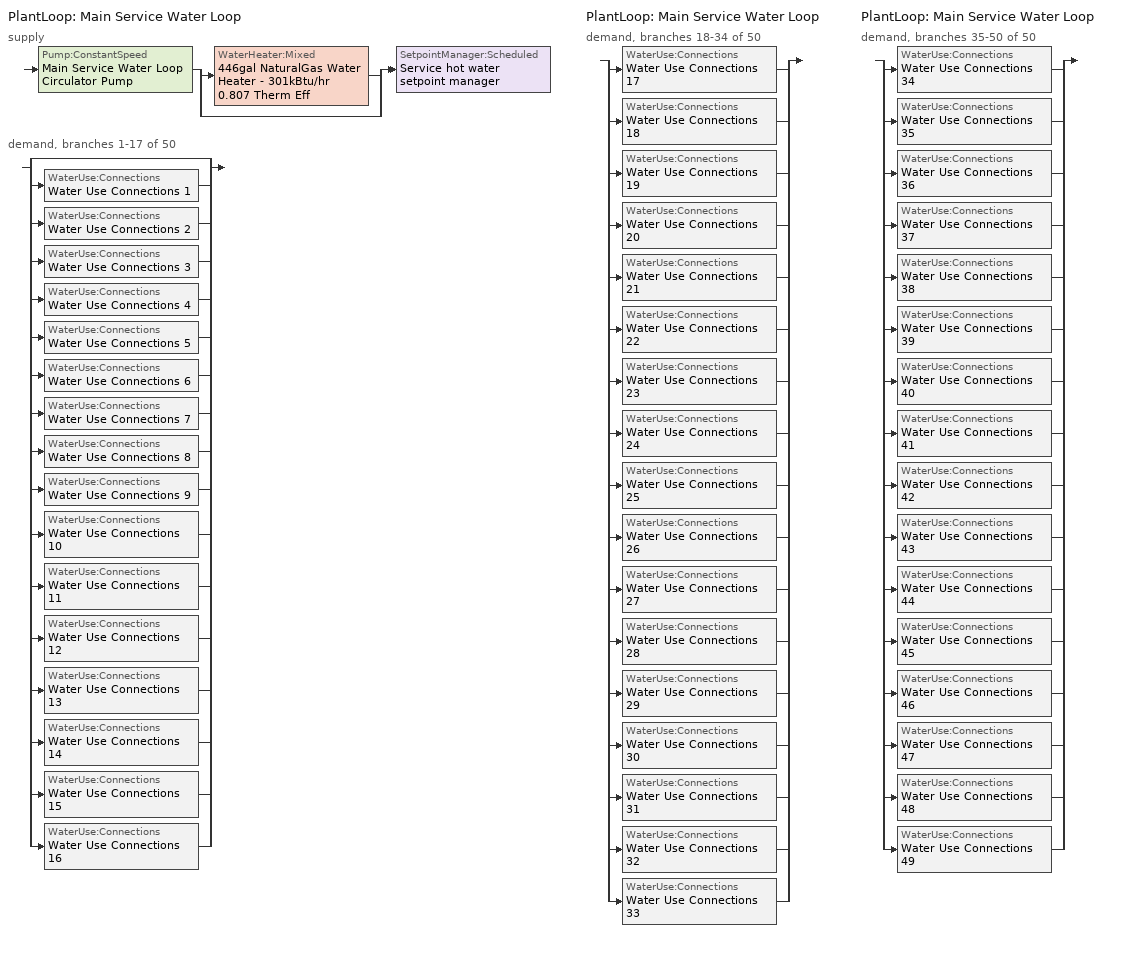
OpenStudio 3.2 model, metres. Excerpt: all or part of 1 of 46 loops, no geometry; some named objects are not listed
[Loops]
PlantLoop 'Main Service Water Loop'
 supply: Pump:ConstantSpeed 'Main Service Water Loop Circulator Pump' > split
  | WaterHeater:Mixed '446gal NaturalGas Water Heater - 301kBtu/hr 0.807 Therm Eff'
  | bypass
  join > SetpointManager:Scheduled 'Service hot water setpoint manager'
 demand, branches 1-17 of 50: split
  | bypass
  | WaterUse:Connections 'Water Use Connections 1'
  | WaterUse:Connections 'Water Use Connections 2'
  | WaterUse:Connections 'Water Use Connections 3'
  | WaterUse:Connections 'Water Use Connections 4'
  | WaterUse:Connections 'Water Use Connections 5'
  | WaterUse:Connections 'Water Use Connections 6'
  | WaterUse:Connections 'Water Use Connections 7'
  | WaterUse:Connections 'Water Use Connections 8'
  | WaterUse:Connections 'Water Use Connections 9'
  | WaterUse:Connections 'Water Use Connections 10'
  | WaterUse:Connections 'Water Use Connections 11'
  | WaterUse:Connections 'Water Use Connections 12'
  | WaterUse:Connections 'Water Use Connections 13'
  | WaterUse:Connections 'Water Use Connections 14'
  | WaterUse:Connections 'Water Use Connections 15'
  | WaterUse:Connections 'Water Use Connections 16'
PlantLoop 'Main Service Water Loop'
 demand, branches 18-34 of 50: split
  | WaterUse:Connections 'Water Use Connections 17'
  | WaterUse:Connections 'Water Use Connections 18'
  | WaterUse:Connections 'Water Use Connections 19'
  | WaterUse:Connections 'Water Use Connections 20'
  | WaterUse:Connections 'Water Use Connections 21'
  | WaterUse:Connections 'Water Use Connections 22'
  | WaterUse:Connections 'Water Use Connections 23'
  | WaterUse:Connections 'Water Use Connections 24'
  | WaterUse:Connections 'Water Use Connections 25'
  | WaterUse:Connections 'Water Use Connections 26'
  | WaterUse:Connections 'Water Use Connections 27'
  | WaterUse:Connections 'Water Use Connections 28'
  | WaterUse:Connections 'Water Use Connections 29'
  | WaterUse:Connections 'Water Use Connections 30'
  | WaterUse:Connections 'Water Use Connections 31'
  | WaterUse:Connections 'Water Use Connections 32'
  | WaterUse:Connections 'Water Use Connections 33'
PlantLoop 'Main Service Water Loop'
 demand, branches 35-50 of 50: split
  | WaterUse:Connections 'Water Use Connections 34'
  | WaterUse:Connections 'Water Use Connections 35'
  | WaterUse:Connections 'Water Use Connections 36'
  | WaterUse:Connections 'Water Use Connections 37'
  | WaterUse:Connections 'Water Use Connections 38'
  | WaterUse:Connections 'Water Use Connections 39'
  | WaterUse:Connections 'Water Use Connections 40'
  | WaterUse:Connections 'Water Use Connections 41'
  | WaterUse:Connections 'Water Use Connections 42'
  | WaterUse:Connections 'Water Use Connections 43'
  | WaterUse:Connections 'Water Use Connections 44'
  | WaterUse:Connections 'Water Use Connections 45'
  | WaterUse:Connections 'Water Use Connections 46'
  | WaterUse:Connections 'Water Use Connections 47'
  | WaterUse:Connections 'Water Use Connections 48'
  | WaterUse:Connections 'Water Use Connections 49'
[PlantLoop]
Main Service Water Loop: Glycol Concentration=0; Maximum Loop Temperature {C}=60; Minimum Loop Temperature {C}=10; Plant Loop Volume {m3}=Autocalculate; Load Distribution Scheme=Optimal
[Sizing:Plant]
Main Service Water Loop: Loop Type=Heating; Design Loop Exit Temperature {C}=60; Loop Design Temperature Difference {deltaC}=5; Sizing Option=NonCoincident; Zone Timesteps in Averaging Window=1; Coincident Sizing Factor Mode=None
[SetpointManager:Scheduled]
Service hot water setpoint manager: Control Variable=Temperature; Schedule=Service Water Loop Temp - 140F
[Pump:ConstantSpeed]
Main Service Water Loop Circulator Pump: Rated Flow Rate {m3/s}=autosize; Rated Pump Head {Pa}=239928; Rated Power Consumption {W}=autosize; Motor Efficiency=0.855; Fraction of Motor Inefficiencies to Fluid Stream=0; Pump Control Type=Intermittent; Design Power Sizing Method=PowerPerFlowPerPressure; Design Electric Power per Unit Flow Rate {W/(m3/s)}=348701.1; Design Shaft Power per Unit Flow Rate per Unit Head {W-s/m3-Pa}=1.28205
[WaterHeater:Mixed]
446gal NaturalGas Water Heater - 301kBtu/hr 0.807 Therm Eff: Tank Volume {m3}=1.68934; Setpoint Temperature Schedule=Service Water Loop Temp - 140F; Deadband Temperature Difference {deltaC}=2; Maximum Temperature Limit {C}=60; Heater Control Type=Cycle; Heater Maximum Capacity {W}=88267.9; Heater Fuel Type=NaturalGas; Heater Thermal Efficiency=0.807172; Part Load Factor Curve=SWH-EFFFPLR-NECB2011; Off Cycle Parasitic Fuel Consumption Rate {W}=137.414; Off Cycle Parasitic Fuel Type=NaturalGas; Off Cycle Parasitic Heat Fraction to Tank=0.8; On Cycle Parasitic Fuel Consumption Rate {W}=137.414; On Cycle Parasitic Fuel Type=NaturalGas; On Cycle Parasitic Heat Fraction to Tank=0; Ambient Temperature Indicator=Schedule; Ambient Temperature Schedule=Water Heater Ambient Temp Schedule - 70.0f; Off Cycle Loss Coefficient to Ambient Temperature {W/K}=16.2795; On Cycle Loss Coefficient to Ambient Temperature {W/K}=16.2795; Use Side Effectiveness=1; Source Side Effectiveness=1; Use Side Design Flow Rate {m3/s}=autosize; Source Side Design Flow Rate {m3/s}=autosize; Indirect Water Heating Recovery Time {hr}=1.5; Source Side Flow Control Mode=IndirectHeatPrimarySetpoint
[WaterHeater:Sizing]
446gal NaturalGas Water Heater - 301kBtu/hr 0.807 Therm Eff: Design Mode=PeakDraw; Time Storage Can Meet Peak Draw {hr}=0.538503; Time for Tank Recovery {hr}=0; Nominal Tank Volume for Autosizing Plant Connections {m3}=1
[WaterUse:Connections] Drain Water Heat Exchanger Type=None; Drain Water Heat Exchanger Destination=Plant
Name | Water Use Equipment Name 1
Water Use Connections 1 | Employeeloungeflr1 Service Water Use 0.02gal/min
Water Use Connections 2 | Exercisecenterflr1 Service Water Use 0.05gal/min
Water Use Connections 3 | Frontloungeflr1 Service Water Use 0.04gal/min
Water Use Connections 4 | Frontofficeflr1 Service Water Use 0.05gal/min
Water Use Connections 5 | Frontstorageflr1 Service Water Use 0.0gal/min
Water Use Connections 6 | Frontstorageflr2 Service Water Use 0.0gal/min
Water Use Connections 7 | Frontstorageflr3 Service Water Use 0.0gal/min
Water Use Connections 8 | Frontstorageflr4 Service Water Use 0.0gal/min
Water Use Connections 9 | Guestroom101 Service Water Use 0.07gal/min
Water Use Connections 10 | Guestroom102 Service Water Use 0.07gal/min
Water Use Connections 11 | Guestroom103 Service Water Use 0.07gal/min
Water Use Connections 12 | Guestroom104 Service Water Use 0.07gal/min
Water Use Connections 13 | Guestroom105 Service Water Use 0.07gal/min
Water Use Connections 14 | Guestroom201 Service Water Use 0.07gal/min
Water Use Connections 15 | Guestroom202_205 Service Water Use 0.27gal/min
Water Use Connections 16 | Guestroom206_208 Service Water Use 0.22gal/min
Water Use Connections 17 | Guestroom209_212 Service Water Use 0.27gal/min
Water Use Connections 18 | Guestroom213 Service Water Use 0.07gal/min
Water Use Connections 19 | Guestroom214 Service Water Use 0.07gal/min
Water Use Connections 20 | Guestroom215_218 Service Water Use 0.27gal/min
Water Use Connections 21 | Guestroom219 Service Water Use 0.07gal/min
Water Use Connections 22 | Guestroom220_223 Service Water Use 0.27gal/min
Water Use Connections 23 | Guestroom224 Service Water Use 0.07gal/min
Water Use Connections 24 | Guestroom301 Service Water Use 0.07gal/min
Water Use Connections 25 | Guestroom302_305 Service Water Use 0.27gal/min
Water Use Connections 26 | Guestroom306_308 Service Water Use 0.22gal/min
Water Use Connections 27 | Guestroom309_312 Service Water Use 0.27gal/min
Water Use Connections 28 | Guestroom313 Service Water Use 0.07gal/min
Water Use Connections 29 | Guestroom314 Service Water Use 0.07gal/min
Water Use Connections 30 | Guestroom315_318 Service Water Use 0.27gal/min
Water Use Connections 31 | Guestroom319 Service Water Use 0.07gal/min
Water Use Connections 32 | Guestroom320_323 Service Water Use 0.27gal/min
Water Use Connections 33 | Guestroom324 Service Water Use 0.07gal/min
Water Use Connections 34 | Guestroom401 Service Water Use 0.07gal/min
Water Use Connections 35 | Guestroom402_405 Service Water Use 0.27gal/min
Water Use Connections 36 | Guestroom406_408 Service Water Use 0.22gal/min
Water Use Connections 37 | Guestroom409_412 Service Water Use 0.27gal/min
Water Use Connections 38 | Guestroom413 Service Water Use 0.07gal/min
Water Use Connections 39 | Guestroom414 Service Water Use 0.07gal/min
Water Use Connections 40 | Guestroom415_418 Service Water Use 0.27gal/min
Water Use Connections 41 | Guestroom419 Service Water Use 0.07gal/min
Water Use Connections 42 | Guestroom420_423 Service Water Use 0.27gal/min
Water Use Connections 43 | Guestroom424 Service Water Use 0.07gal/min
Water Use Connections 44 | Laundryroomflr1 Service Water Use 0.03gal/min
Water Use Connections 45 | Meetingroomflr1 Service Water Use 0.06gal/min
Water Use Connections 46 | Rearstorageflr1 Service Water Use 0.01gal/min
Water Use Connections 47 | Rearstorageflr2 Service Water Use 0.01gal/min
Water Use Connections 48 | Rearstorageflr3 Service Water Use 0.01gal/min
Water Use Connections 49 | Rearstorageflr4 Service Water Use 0.01gal/min
[WaterUse:Equipment:Definition]
Name | Peak Flow Rate {m3/s} | Target Temperature Schedule | Sensible Fraction Schedule | Latent Fraction Schedule
Employeeloungeflr1 Service Water Use Def 0.02gal/min | 1.05306e-06 | Schedule Ruleset 5 | Schedule Ruleset 3 | Schedule Ruleset 4
Exercisecenterflr1 Service Water Use Def 0.05gal/min | 3.15404e-06 | Schedule Ruleset 8 | Schedule Ruleset 6 | Schedule Ruleset 7
Frontloungeflr1 Service Water Use Def 0.04gal/min | 2.61999e-06 | Schedule Ruleset 11 | Schedule Ruleset 9 | Schedule Ruleset 10
Frontofficeflr1 Service Water Use Def 0.05gal/min | 3.15743e-06 | Schedule Ruleset 14 | Schedule Ruleset 12 | Schedule Ruleset 13
Frontstorageflr1 Service Water Use Def 0.0gal/min | 2.02531e-07 | Schedule Ruleset 17 | Schedule Ruleset 15 | Schedule Ruleset 16
Frontstorageflr2 Service Water Use Def 0.0gal/min | 2.02531e-07 | Schedule Ruleset 20 | Schedule Ruleset 18 | Schedule Ruleset 19
Frontstorageflr3 Service Water Use Def 0.0gal/min | 2.02531e-07 | Schedule Ruleset 23 | Schedule Ruleset 21 | Schedule Ruleset 22
Frontstorageflr4 Service Water Use Def 0.0gal/min | 2.02531e-07 | Schedule Ruleset 26 | Schedule Ruleset 24 | Schedule Ruleset 25
Guestroom101 Service Water Use Def 0.07gal/min | 4.2109e-06 | Schedule Ruleset 29 | Schedule Ruleset 27 | Schedule Ruleset 28
Guestroom102 Service Water Use Def 0.07gal/min | 4.2109e-06 | Schedule Ruleset 32 | Schedule Ruleset 30 | Schedule Ruleset 31
Guestroom103 Service Water Use Def 0.07gal/min | 4.2109e-06 | Schedule Ruleset 35 | Schedule Ruleset 33 | Schedule Ruleset 34
Guestroom104 Service Water Use Def 0.07gal/min | 4.2106e-06 | Schedule Ruleset 38 | Schedule Ruleset 36 | Schedule Ruleset 37
Guestroom105 Service Water Use Def 0.07gal/min | 4.2106e-06 | Schedule Ruleset 41 | Schedule Ruleset 39 | Schedule Ruleset 40
Guestroom201 Service Water Use Def 0.07gal/min | 4.2109e-06 | Schedule Ruleset 44 | Schedule Ruleset 42 | Schedule Ruleset 43
Guestroom202_205 Service Water Use Def 0.27gal/min | 1.68436e-05 | Schedule Ruleset 47 | Schedule Ruleset 45 | Schedule Ruleset 46
Guestroom206_208 Service Water Use Def 0.22gal/min | 1.36044e-05 | Schedule Ruleset 50 | Schedule Ruleset 48 | Schedule Ruleset 49
Guestroom209_212 Service Water Use Def 0.27gal/min | 1.68436e-05 | Schedule Ruleset 53 | Schedule Ruleset 51 | Schedule Ruleset 52
Guestroom213 Service Water Use Def 0.07gal/min | 4.2109e-06 | Schedule Ruleset 56 | Schedule Ruleset 54 | Schedule Ruleset 55
Guestroom214 Service Water Use Def 0.07gal/min | 4.2106e-06 | Schedule Ruleset 59 | Schedule Ruleset 57 | Schedule Ruleset 58
Guestroom215_218 Service Water Use Def 0.27gal/min | 1.68424e-05 | Schedule Ruleset 62 | Schedule Ruleset 60 | Schedule Ruleset 61
Guestroom219 Service Water Use Def 0.07gal/min | 4.2106e-06 | Schedule Ruleset 65 | Schedule Ruleset 63 | Schedule Ruleset 64
Guestroom220_223 Service Water Use Def 0.27gal/min | 1.68424e-05 | Schedule Ruleset 68 | Schedule Ruleset 66 | Schedule Ruleset 67
Guestroom224 Service Water Use Def 0.07gal/min | 4.2106e-06 | Schedule Ruleset 71 | Schedule Ruleset 69 | Schedule Ruleset 70
Guestroom301 Service Water Use Def 0.07gal/min | 4.2109e-06 | Schedule Ruleset 74 | Schedule Ruleset 72 | Schedule Ruleset 73
Guestroom302_305 Service Water Use Def 0.27gal/min | 1.68436e-05 | Schedule Ruleset 77 | Schedule Ruleset 75 | Schedule Ruleset 76
Guestroom306_308 Service Water Use Def 0.22gal/min | 1.36044e-05 | Schedule Ruleset 80 | Schedule Ruleset 78 | Schedule Ruleset 79
Guestroom309_312 Service Water Use Def 0.27gal/min | 1.68436e-05 | Schedule Ruleset 83 | Schedule Ruleset 81 | Schedule Ruleset 82
Guestroom313 Service Water Use Def 0.07gal/min | 4.2109e-06 | Schedule Ruleset 86 | Schedule Ruleset 84 | Schedule Ruleset 85
Guestroom314 Service Water Use Def 0.07gal/min | 4.2106e-06 | Schedule Ruleset 89 | Schedule Ruleset 87 | Schedule Ruleset 88
Guestroom315_318 Service Water Use Def 0.27gal/min | 1.68424e-05 | Schedule Ruleset 92 | Schedule Ruleset 90 | Schedule Ruleset 91
Guestroom319 Service Water Use Def 0.07gal/min | 4.2106e-06 | Schedule Ruleset 95 | Schedule Ruleset 93 | Schedule Ruleset 94
Guestroom320_323 Service Water Use Def 0.27gal/min | 1.68424e-05 | Schedule Ruleset 98 | Schedule Ruleset 96 | Schedule Ruleset 97
Guestroom324 Service Water Use Def 0.07gal/min | 4.2106e-06 | Schedule Ruleset 101 | Schedule Ruleset 99 | Schedule Ruleset 100
Guestroom401 Service Water Use Def 0.07gal/min | 4.2109e-06 | Schedule Ruleset 104 | Schedule Ruleset 102 | Schedule Ruleset 103
Guestroom402_405 Service Water Use Def 0.27gal/min | 1.68436e-05 | Schedule Ruleset 107 | Schedule Ruleset 105 | Schedule Ruleset 106
Guestroom406_408 Service Water Use Def 0.22gal/min | 1.36044e-05 | Schedule Ruleset 110 | Schedule Ruleset 108 | Schedule Ruleset 109
Guestroom409_412 Service Water Use Def 0.27gal/min | 1.68436e-05 | Schedule Ruleset 113 | Schedule Ruleset 111 | Schedule Ruleset 112
Guestroom413 Service Water Use Def 0.07gal/min | 4.2109e-06 | Schedule Ruleset 116 | Schedule Ruleset 114 | Schedule Ruleset 115
Guestroom414 Service Water Use Def 0.07gal/min | 4.2106e-06 | Schedule Ruleset 119 | Schedule Ruleset 117 | Schedule Ruleset 118
Guestroom415_418 Service Water Use Def 0.27gal/min | 1.68424e-05 | Schedule Ruleset 122 | Schedule Ruleset 120 | Schedule Ruleset 121
Guestroom419 Service Water Use Def 0.07gal/min | 4.2106e-06 | Schedule Ruleset 125 | Schedule Ruleset 123 | Schedule Ruleset 124
Guestroom420_423 Service Water Use Def 0.27gal/min | 1.68424e-05 | Schedule Ruleset 128 | Schedule Ruleset 126 | Schedule Ruleset 127
Guestroom424 Service Water Use Def 0.07gal/min | 4.2106e-06 | Schedule Ruleset 131 | Schedule Ruleset 129 | Schedule Ruleset 130
Laundryroomflr1 Service Water Use Def 0.03gal/min | 1.57974e-06 | Schedule Ruleset 134 | Schedule Ruleset 132 | Schedule Ruleset 133
Meetingroomflr1 Service Water Use Def 0.06gal/min | 3.89481e-06 | Schedule Ruleset 137 | Schedule Ruleset 135 | Schedule Ruleset 136
Rearstorageflr1 Service Water Use Def 0.01gal/min | 3.24151e-07 | Schedule Ruleset 140 | Schedule Ruleset 138 | Schedule Ruleset 139
Rearstorageflr2 Service Water Use Def 0.01gal/min | 3.24151e-07 | Schedule Ruleset 143 | Schedule Ruleset 141 | Schedule Ruleset 142
Rearstorageflr3 Service Water Use Def 0.01gal/min | 3.24151e-07 | Schedule Ruleset 146 | Schedule Ruleset 144 | Schedule Ruleset 145
Rearstorageflr4 Service Water Use Def 0.01gal/min | 3.24151e-07 | Schedule Ruleset 149 | Schedule Ruleset 147 | Schedule Ruleset 148
[WaterUse:Equipment]
Name | Water Use Equipment Definition | Space | Flow Rate Fraction Schedule
Employeeloungeflr1 Service Water Use 0.02gal/min | Employeeloungeflr1 Service Water Use Def 0.02gal/min | EmployeeLoungeFlr1 | NECB-B-Service Water Heating
Exercisecenterflr1 Service Water Use 0.05gal/min | Exercisecenterflr1 Service Water Use Def 0.05gal/min | ExerciseCenterFlr1 | NECB-B-Service Water Heating
Frontloungeflr1 Service Water Use 0.04gal/min | Frontloungeflr1 Service Water Use Def 0.04gal/min | FrontLoungeFlr1 | NECB-H-Service Water Heating
Frontofficeflr1 Service Water Use 0.05gal/min | Frontofficeflr1 Service Water Use Def 0.05gal/min | FrontOfficeFlr1 | NECB-A-Service Water Heating
Frontstorageflr1 Service Water Use 0.0gal/min | Frontstorageflr1 Service Water Use Def 0.0gal/min | FrontStorageFlr1 | NECB-E-Service Water Heating
Frontstorageflr2 Service Water Use 0.0gal/min | Frontstorageflr2 Service Water Use Def 0.0gal/min | FrontStorageFlr2 | NECB-E-Service Water Heating
Frontstorageflr3 Service Water Use 0.0gal/min | Frontstorageflr3 Service Water Use Def 0.0gal/min | FrontStorageFlr3 | NECB-E-Service Water Heating
Frontstorageflr4 Service Water Use 0.0gal/min | Frontstorageflr4 Service Water Use Def 0.0gal/min | FrontStorageFlr4 | NECB-E-Service Water Heating
Guestroom101 Service Water Use 0.07gal/min | Guestroom101 Service Water Use Def 0.07gal/min | GuestRoom101 | NECB-F-Service Water Heating
Guestroom102 Service Water Use 0.07gal/min | Guestroom102 Service Water Use Def 0.07gal/min | GuestRoom102 | NECB-F-Service Water Heating
Guestroom103 Service Water Use 0.07gal/min | Guestroom103 Service Water Use Def 0.07gal/min | GuestRoom103 | NECB-F-Service Water Heating
Guestroom104 Service Water Use 0.07gal/min | Guestroom104 Service Water Use Def 0.07gal/min | GuestRoom104 | NECB-F-Service Water Heating
Guestroom105 Service Water Use 0.07gal/min | Guestroom105 Service Water Use Def 0.07gal/min | GuestRoom105 | NECB-F-Service Water Heating
Guestroom201 Service Water Use 0.07gal/min | Guestroom201 Service Water Use Def 0.07gal/min | GuestRoom201 | NECB-F-Service Water Heating
Guestroom202_205 Service Water Use 0.27gal/min | Guestroom202_205 Service Water Use Def 0.27gal/min | GuestRoom202_205 | NECB-F-Service Water Heating
Guestroom206_208 Service Water Use 0.22gal/min | Guestroom206_208 Service Water Use Def 0.22gal/min | GuestRoom206_208 | NECB-F-Service Water Heating
Guestroom209_212 Service Water Use 0.27gal/min | Guestroom209_212 Service Water Use Def 0.27gal/min | GuestRoom209_212 | NECB-F-Service Water Heating
Guestroom213 Service Water Use 0.07gal/min | Guestroom213 Service Water Use Def 0.07gal/min | GuestRoom213 | NECB-F-Service Water Heating
Guestroom214 Service Water Use 0.07gal/min | Guestroom214 Service Water Use Def 0.07gal/min | GuestRoom214 | NECB-F-Service Water Heating
Guestroom215_218 Service Water Use 0.27gal/min | Guestroom215_218 Service Water Use Def 0.27gal/min | GuestRoom215_218 | NECB-F-Service Water Heating
Guestroom219 Service Water Use 0.07gal/min | Guestroom219 Service Water Use Def 0.07gal/min | GuestRoom219 | NECB-F-Service Water Heating
Guestroom220_223 Service Water Use 0.27gal/min | Guestroom220_223 Service Water Use Def 0.27gal/min | GuestRoom220_223 | NECB-F-Service Water Heating
Guestroom224 Service Water Use 0.07gal/min | Guestroom224 Service Water Use Def 0.07gal/min | GuestRoom224 | NECB-F-Service Water Heating
Guestroom301 Service Water Use 0.07gal/min | Guestroom301 Service Water Use Def 0.07gal/min | GuestRoom301 | NECB-F-Service Water Heating
Guestroom302_305 Service Water Use 0.27gal/min | Guestroom302_305 Service Water Use Def 0.27gal/min | GuestRoom302_305 | NECB-F-Service Water Heating
Guestroom306_308 Service Water Use 0.22gal/min | Guestroom306_308 Service Water Use Def 0.22gal/min | GuestRoom306_308 | NECB-F-Service Water Heating
Guestroom309_312 Service Water Use 0.27gal/min | Guestroom309_312 Service Water Use Def 0.27gal/min | GuestRoom309_312 | NECB-F-Service Water Heating
Guestroom313 Service Water Use 0.07gal/min | Guestroom313 Service Water Use Def 0.07gal/min | GuestRoom313 | NECB-F-Service Water Heating
Guestroom314 Service Water Use 0.07gal/min | Guestroom314 Service Water Use Def 0.07gal/min | GuestRoom314 | NECB-F-Service Water Heating
Guestroom315_318 Service Water Use 0.27gal/min | Guestroom315_318 Service Water Use Def 0.27gal/min | GuestRoom315_318 | NECB-F-Service Water Heating
Guestroom319 Service Water Use 0.07gal/min | Guestroom319 Service Water Use Def 0.07gal/min | GuestRoom319 | NECB-F-Service Water Heating
Guestroom320_323 Service Water Use 0.27gal/min | Guestroom320_323 Service Water Use Def 0.27gal/min | GuestRoom320_323 | NECB-F-Service Water Heating
Guestroom324 Service Water Use 0.07gal/min | Guestroom324 Service Water Use Def 0.07gal/min | GuestRoom324 | NECB-F-Service Water Heating
Guestroom401 Service Water Use 0.07gal/min | Guestroom401 Service Water Use Def 0.07gal/min | GuestRoom401 | NECB-F-Service Water Heating
Guestroom402_405 Service Water Use 0.27gal/min | Guestroom402_405 Service Water Use Def 0.27gal/min | GuestRoom402_405 | NECB-F-Service Water Heating
Guestroom406_408 Service Water Use 0.22gal/min | Guestroom406_408 Service Water Use Def 0.22gal/min | GuestRoom406_408 | NECB-F-Service Water Heating
Guestroom409_412 Service Water Use 0.27gal/min | Guestroom409_412 Service Water Use Def 0.27gal/min | GuestRoom409_412 | NECB-F-Service Water Heating
Guestroom413 Service Water Use 0.07gal/min | Guestroom413 Service Water Use Def 0.07gal/min | GuestRoom413 | NECB-F-Service Water Heating
Guestroom414 Service Water Use 0.07gal/min | Guestroom414 Service Water Use Def 0.07gal/min | GuestRoom414 | NECB-F-Service Water Heating
Guestroom415_418 Service Water Use 0.27gal/min | Guestroom415_418 Service Water Use Def 0.27gal/min | GuestRoom415_418 | NECB-F-Service Water Heating
Guestroom419 Service Water Use 0.07gal/min | Guestroom419 Service Water Use Def 0.07gal/min | GuestRoom419 | NECB-F-Service Water Heating
Guestroom420_423 Service Water Use 0.27gal/min | Guestroom420_423 Service Water Use Def 0.27gal/min | GuestRoom420_423 | NECB-F-Service Water Heating
Guestroom424 Service Water Use 0.07gal/min | Guestroom424 Service Water Use Def 0.07gal/min | GuestRoom424 | NECB-F-Service Water Heating
Laundryroomflr1 Service Water Use 0.03gal/min | Laundryroomflr1 Service Water Use Def 0.03gal/min | LaundryRoomFlr1 | NECB-E-Service Water Heating
Meetingroomflr1 Service Water Use 0.06gal/min | Meetingroomflr1 Service Water Use Def 0.06gal/min | MeetingRoomFlr1 | NECB-C-Service Water Heating
Rearstorageflr1 Service Water Use 0.01gal/min | Rearstorageflr1 Service Water Use Def 0.01gal/min | RearStorageFlr1 | NECB-E-Service Water Heating
Rearstorageflr2 Service Water Use 0.01gal/min | Rearstorageflr2 Service Water Use Def 0.01gal/min | RearStorageFlr2 | NECB-E-Service Water Heating
Rearstorageflr3 Service Water Use 0.01gal/min | Rearstorageflr3 Service Water Use Def 0.01gal/min | RearStorageFlr3 | NECB-E-Service Water Heating
Rearstorageflr4 Service Water Use 0.01gal/min | Rearstorageflr4 Service Water Use Def 0.01gal/min | RearStorageFlr4 | NECB-E-Service Water Heating
[Schedule:Ruleset]
Name | Default Day Schedule
Service Water Loop Temp - 140F | Service Water Loop Temp - 140F Default
Water Heater Ambient Temp Schedule - 70.0f | Water Heater Ambient Temp Schedule - 70.0f Default
Schedule Ruleset 3 | Schedule Day 8
Schedule Ruleset 4 | Schedule Day 9
Schedule Ruleset 5 | Schedule Day 10
NECB-B-Service Water Heating | NECB-B-Service Water Heating Default
Schedule Ruleset 6 | Schedule Day 11
Schedule Ruleset 7 | Schedule Day 12
Schedule Ruleset 8 | Schedule Day 13
Schedule Ruleset 9 | Schedule Day 14
Schedule Ruleset 10 | Schedule Day 15
Schedule Ruleset 11 | Schedule Day 16
NECB-H-Service Water Heating | NECB-H-Service Water Heating Default
Schedule Ruleset 12 | Schedule Day 17
Schedule Ruleset 13 | Schedule Day 18
Schedule Ruleset 14 | Schedule Day 19
NECB-A-Service Water Heating | NECB-A-Service Water Heating Default
Schedule Ruleset 15 | Schedule Day 20
Schedule Ruleset 16 | Schedule Day 21
Schedule Ruleset 17 | Schedule Day 22
NECB-E-Service Water Heating | NECB-E-Service Water Heating Default
Schedule Ruleset 18 | Schedule Day 23
Schedule Ruleset 19 | Schedule Day 24
Schedule Ruleset 20 | Schedule Day 25
Schedule Ruleset 21 | Schedule Day 26
Schedule Ruleset 22 | Schedule Day 27
Schedule Ruleset 23 | Schedule Day 28
Schedule Ruleset 24 | Schedule Day 29
Schedule Ruleset 25 | Schedule Day 30
Schedule Ruleset 26 | Schedule Day 31
Schedule Ruleset 27 | Schedule Day 32
Schedule Ruleset 28 | Schedule Day 33
Schedule Ruleset 29 | Schedule Day 34
NECB-F-Service Water Heating | NECB-F-Service Water Heating Default
Schedule Ruleset 30 | Schedule Day 35
Schedule Ruleset 31 | Schedule Day 36
Schedule Ruleset 32 | Schedule Day 37
Schedule Ruleset 33 | Schedule Day 38
Schedule Ruleset 34 | Schedule Day 39
Schedule Ruleset 35 | Schedule Day 40
Schedule Ruleset 36 | Schedule Day 41
Schedule Ruleset 37 | Schedule Day 42
Schedule Ruleset 38 | Schedule Day 43
Schedule Ruleset 39 | Schedule Day 44
Schedule Ruleset 40 | Schedule Day 45
Schedule Ruleset 41 | Schedule Day 46
Schedule Ruleset 42 | Schedule Day 47
Schedule Ruleset 43 | Schedule Day 48
Schedule Ruleset 44 | Schedule Day 49
Schedule Ruleset 45 | Schedule Day 50
Schedule Ruleset 46 | Schedule Day 51
Schedule Ruleset 47 | Schedule Day 52
Schedule Ruleset 48 | Schedule Day 53
Schedule Ruleset 49 | Schedule Day 54
Schedule Ruleset 50 | Schedule Day 55
Schedule Ruleset 51 | Schedule Day 56
Schedule Ruleset 52 | Schedule Day 57
Schedule Ruleset 53 | Schedule Day 58
Schedule Ruleset 54 | Schedule Day 59
Schedule Ruleset 55 | Schedule Day 60
Schedule Ruleset 56 | Schedule Day 61
Schedule Ruleset 57 | Schedule Day 62
Schedule Ruleset 58 | Schedule Day 63
Schedule Ruleset 59 | Schedule Day 64
Schedule Ruleset 60 | Schedule Day 65
Schedule Ruleset 61 | Schedule Day 66
Schedule Ruleset 62 | Schedule Day 67
Schedule Ruleset 63 | Schedule Day 68
Schedule Ruleset 64 | Schedule Day 69
Schedule Ruleset 65 | Schedule Day 70
Schedule Ruleset 66 | Schedule Day 71
Schedule Ruleset 67 | Schedule Day 72
Schedule Ruleset 68 | Schedule Day 73
Schedule Ruleset 69 | Schedule Day 74
Schedule Ruleset 70 | Schedule Day 75
Schedule Ruleset 71 | Schedule Day 76
Schedule Ruleset 72 | Schedule Day 77
Schedule Ruleset 73 | Schedule Day 78
Schedule Ruleset 74 | Schedule Day 79
Schedule Ruleset 75 | Schedule Day 80
Schedule Ruleset 76 | Schedule Day 81
Schedule Ruleset 77 | Schedule Day 82
Schedule Ruleset 78 | Schedule Day 83
Schedule Ruleset 79 | Schedule Day 84
Schedule Ruleset 80 | Schedule Day 85
Schedule Ruleset 81 | Schedule Day 86
Schedule Ruleset 82 | Schedule Day 87
Schedule Ruleset 83 | Schedule Day 88
Schedule Ruleset 84 | Schedule Day 89
Schedule Ruleset 85 | Schedule Day 90
Schedule Ruleset 86 | Schedule Day 91
Schedule Ruleset 87 | Schedule Day 92
Schedule Ruleset 88 | Schedule Day 93
Schedule Ruleset 89 | Schedule Day 94
Schedule Ruleset 90 | Schedule Day 95
Schedule Ruleset 91 | Schedule Day 96
Schedule Ruleset 92 | Schedule Day 97
Schedule Ruleset 93 | Schedule Day 98
Schedule Ruleset 94 | Schedule Day 99
Schedule Ruleset 95 | Schedule Day 100
Schedule Ruleset 96 | Schedule Day 101
Schedule Ruleset 97 | Schedule Day 102
Schedule Ruleset 98 | Schedule Day 103
Schedule Ruleset 99 | Schedule Day 104
Schedule Ruleset 100 | Schedule Day 105
Schedule Ruleset 101 | Schedule Day 106
Schedule Ruleset 102 | Schedule Day 107
Schedule Ruleset 103 | Schedule Day 108
Schedule Ruleset 104 | Schedule Day 109
Schedule Ruleset 105 | Schedule Day 110
Schedule Ruleset 106 | Schedule Day 111
Schedule Ruleset 107 | Schedule Day 112
Schedule Ruleset 108 | Schedule Day 113
Schedule Ruleset 109 | Schedule Day 114
Schedule Ruleset 110 | Schedule Day 115
Schedule Ruleset 111 | Schedule Day 116
Schedule Ruleset 112 | Schedule Day 117
Schedule Ruleset 113 | Schedule Day 118
Schedule Ruleset 114 | Schedule Day 119
Schedule Ruleset 115 | Schedule Day 120
Schedule Ruleset 116 | Schedule Day 121
Schedule Ruleset 117 | Schedule Day 122
Schedule Ruleset 118 | Schedule Day 123
Schedule Ruleset 119 | Schedule Day 124
Schedule Ruleset 120 | Schedule Day 125
Schedule Ruleset 121 | Schedule Day 126
Schedule Ruleset 122 | Schedule Day 127
Schedule Ruleset 123 | Schedule Day 128
Schedule Ruleset 124 | Schedule Day 129
Schedule Ruleset 125 | Schedule Day 130
Schedule Ruleset 126 | Schedule Day 131
Schedule Ruleset 127 | Schedule Day 132
Schedule Ruleset 128 | Schedule Day 133
Schedule Ruleset 129 | Schedule Day 134
Schedule Ruleset 130 | Schedule Day 135
Schedule Ruleset 131 | Schedule Day 136
Schedule Ruleset 132 | Schedule Day 137
Schedule Ruleset 133 | Schedule Day 138
Schedule Ruleset 134 | Schedule Day 139
Schedule Ruleset 135 | Schedule Day 140
Schedule Ruleset 136 | Schedule Day 141
Schedule Ruleset 137 | Schedule Day 142
NECB-C-Service Water Heating | NECB-C-Service Water Heating Default
Schedule Ruleset 138 | Schedule Day 143
Schedule Ruleset 139 | Schedule Day 144
Schedule Ruleset 140 | Schedule Day 145
Schedule Ruleset 141 | Schedule Day 146
Schedule Ruleset 142 | Schedule Day 147
Schedule Ruleset 143 | Schedule Day 148
Schedule Ruleset 144 | Schedule Day 149
Schedule Ruleset 145 | Schedule Day 150
Schedule Ruleset 146 | Schedule Day 151
Schedule Ruleset 147 | Schedule Day 152
Schedule Ruleset 148 | Schedule Day 153
Schedule Ruleset 149 | Schedule Day 154
[Schedule:Day]
Service Water Loop Temp - 140F Default; Schedule Day 10; Schedule Day 13; Schedule Day 16; Schedule Day 19; Schedule Day 22; Schedule Day 25; Schedule Day 28; Schedule Day 31; Schedule Day 34; Schedule Day 37; Schedule Day 40; Schedule Day 43; Schedule Day 46; Schedule Day 49; Schedule Day 52; Schedule Day 55; Schedule Day 58; Schedule Day 61; Schedule Day 64; Schedule Day 67; Schedule Day 70; Schedule Day 73; Schedule Day 76; Schedule Day 79; Schedule Day 82; Schedule Day 85; Schedule Day 88; Schedule Day 91; Schedule Day 94; Schedule Day 97; Schedule Day 100; Schedule Day 103; Schedule Day 106; Schedule Day 109; Schedule Day 112; Schedule Day 115; Schedule Day 118; Schedule Day 121; Schedule Day 124; Schedule Day 127; Schedule Day 130; Schedule Day 133; Schedule Day 136; Schedule Day 139; Schedule Day 142; Schedule Day 145; Schedule Day 148; Schedule Day 151; Schedule Day 154: 24, 0, 60
Water Heater Ambient Temp Schedule - 70.0f Default: 24, 0, 21.1111
Schedule Day 8; Schedule Day 11; Schedule Day 14; Schedule Day 17; Schedule Day 20; Schedule Day 23; Schedule Day 26; Schedule Day 29; Schedule Day 32; Schedule Day 35; Schedule Day 38; Schedule Day 41; Schedule Day 44; Schedule Day 47; Schedule Day 50; Schedule Day 53; Schedule Day 56; Schedule Day 59; Schedule Day 62; Schedule Day 65; Schedule Day 68; Schedule Day 71; Schedule Day 74; Schedule Day 77; Schedule Day 80; Schedule Day 83; Schedule Day 86; Schedule Day 89; Schedule Day 92; Schedule Day 95; Schedule Day 98; Schedule Day 101; Schedule Day 104; Schedule Day 107; Schedule Day 110; Schedule Day 113; Schedule Day 116; Schedule Day 119; Schedule Day 122; Schedule Day 125; Schedule Day 128; Schedule Day 131; Schedule Day 134; Schedule Day 137; Schedule Day 140; Schedule Day 143; Schedule Day 146; Schedule Day 149; Schedule Day 152: 24, 0, 0.2
Schedule Day 9; Schedule Day 12; Schedule Day 15; Schedule Day 18; NECB-A-Service Water Heating Sat Day; NECB-A-Service Water Heating Sun|Hol Day; Schedule Day 21; NECB-E-Service Water Heating Sun|Hol Day; Schedule Day 24; Schedule Day 27; Schedule Day 30; Schedule Day 33; Schedule Day 36; Schedule Day 39; Schedule Day 42; Schedule Day 45; Schedule Day 48; Schedule Day 51; Schedule Day 54; Schedule Day 57; Schedule Day 60; Schedule Day 63; Schedule Day 66; Schedule Day 69; Schedule Day 72; Schedule Day 75; Schedule Day 78; Schedule Day 81; Schedule Day 84; Schedule Day 87; Schedule Day 90; Schedule Day 93; Schedule Day 96; Schedule Day 99; Schedule Day 102; Schedule Day 105; Schedule Day 108; Schedule Day 111; Schedule Day 114; Schedule Day 117; Schedule Day 120; Schedule Day 123; Schedule Day 126; Schedule Day 129; Schedule Day 132; Schedule Day 135; Schedule Day 138; Schedule Day 141; Schedule Day 144; Schedule Day 147; Schedule Day 150; Schedule Day 153: 24, 0, 0.05
NECB-B-Service Water Heating Default; NECB-B-Service Water Heating Default|Wkdy Day: 1, 0, 0.6, 2, 0, 0.5, 9, 0, 0.05, 11, 0, 0.7, 12, 0, 0.4, 13, 0, 0.5, 15, 0, 0.6, 16, 0, 0.4, 18, 0, 0.3, 19, 0, 0.4, 20, 0, 0.5, 22, 0, 0.8, 24, 0, 0.9
NECB-B-Service Water Heating Sat Day: 1, 0, 0.7, 2, 0, 0.6, 9, 0, 0.05, 11, 0, 0.7, 12, 0, 0.4, 13, 0, 0.5, 15, 0, 0.6, 16, 0, 0.4, 18, 0, 0.3, 19, 0, 0.4, 20, 0, 0.5, 22, 0, 0.8, 24, 0, 0.9
NECB-B-Service Water Heating Sun|Hol Day: 1, 0, 0.5, 2, 0, 0.6, 9, 0, 0.05, 11, 0, 0.7, 12, 0, 0.4, 13, 0, 0.5, 15, 0, 0.6, 16, 0, 0.4, 18, 0, 0.3, 19, 0, 0.4, 20, 0, 0.5, 22, 0, 0.8, 24, 0, 0.5
NECB-H-Service Water Heating Default; NECB-H-Service Water Heating Default|Wkdy Day; NECB-H-Service Water Heating Sat Day; NECB-H-Service Water Heating Sun|Hol Day: 24, 0, 0.9
NECB-A-Service Water Heating Default; NECB-A-Service Water Heating Default|Wkdy Day: 7, 0, 0.05, 8, 0, 0.1, 10, 0, 0.5, 16, 0, 0.9, 17, 0, 0.7, 18, 0, 0.5, 19, 0, 0.3, 22, 0, 0.2, 24, 0, 0.05
NECB-E-Service Water Heating Default; NECB-E-Service Water Heating Default|Wkdy Day: 8, 0, 0.05, 9, 0, 0.1, 10, 0, 0.4, 12, 0, 0.5, 13, 0, 0.7, 14, 0, 0.9, 15, 0, 0.8, 16, 0, 0.7, 17, 0, 0.8, 18, 0, 0.3, 24, 0, 0.05
NECB-E-Service Water Heating Sat Day: 10, 0, 0.05, 12, 0, 0.2, 13, 0, 0.4, 16, 0, 0.2, 24, 0, 0.05
NECB-F-Service Water Heating Default; NECB-F-Service Water Heating Default|Wkdy Day: 1, 0, 0.5, 2, 0, 0.3, 3, 0, 0.2, 5, 0, 0.1, 6, 0, 0.2, 7, 0, 0.4, 8, 0, 0.6, 9, 0, 0.9, 10, 0, 0.7, 12, 0, 0.5, 13, 0, 0.4, 14, 0, 0.5, 15, 0, 0.4, 19, 0, 0.3, 20, 0, 0.5, 24, 0, 0.7
NECB-F-Service Water Heating Sat Day: 1, 0, 0.5, 2, 0, 0.3, 3, 0, 0.2, 5, 0, 0.1, 6, 0, 0.2, 7, 0, 0.4, 8, 0, 0.5, 9, 0, 0.8, 10, 0, 0.6, 15, 0, 0.5, 16, 0, 0.4, 19, 0, 0.3, 20, 0, 0.5, 24, 0, 0.7
NECB-F-Service Water Heating Sun|Hol Day: 1, 0, 0.5, 2, 0, 0.3, 3, 0, 0.2, 5, 0, 0.1, 6, 0, 0.2, 8, 0, 0.4, 9, 0, 0.6, 10, 0, 0.9, 11, 0, 0.7, 14, 0, 0.5, 15, 0, 0.4, 19, 0, 0.3, 20, 0, 0.4, 24, 0, 0.6
NECB-C-Service Water Heating Default; NECB-C-Service Water Heating Default|Wkdy Day: 8, 0, 0.05, 9, 0, 0.1, 10, 0, 0.2, 11, 0, 0.3, 12, 0, 0.4, 16, 0, 0.8, 17, 0, 0.6, 18, 0, 0.4, 19, 0, 0.3, 21, 0, 0.2, 24, 0, 0.05
NECB-C-Service Water Heating Sat Day: 8, 0, 0.05, 9, 0, 0.1, 10, 0, 0.2, 11, 0, 0.3, 12, 0, 0.5, 16, 0, 0.9, 17, 0, 0.7, 18, 0, 0.5, 19, 0, 0.3, 21, 0, 0.2, 24, 0, 0.05
NECB-C-Service Water Heating Sun|Hol Day: 10, 0, 0.05, 11, 0, 0.1, 12, 0, 0.2, 13, 0, 0.4, 15, 0, 0.8, 16, 0, 0.6, 17, 0, 0.4, 18, 0, 0.3, 19, 0, 0.2, 24, 0, 0.05
[Schedule:Rule] Date Specification Type=DateRange; Start Month=1; Start Day=1; End Month=12; End Day=31
Name | Schedule Ruleset | Rule Order | Day Schedule | Apply Monday | Apply Tuesday | Apply Wednesday | Apply Thursday | Apply Friday | Apply Saturday | Apply Sunday
Schedule Rule 92 | NECB-B-Service Water Heating | 2 | NECB-B-Service Water Heating Default|Wkdy Day | Yes | Yes | Yes | Yes | Yes
Schedule Rule 93 | NECB-B-Service Water Heating | 1 | NECB-B-Service Water Heating Sat Day |  |  |  |  |  | Yes
Schedule Rule 94 | NECB-B-Service Water Heating | 0 | NECB-B-Service Water Heating Sun|Hol Day |  |  |  |  |  |  | Yes
Schedule Rule 95 | NECB-H-Service Water Heating | 2 | NECB-H-Service Water Heating Default|Wkdy Day | Yes | Yes | Yes | Yes | Yes
Schedule Rule 96 | NECB-H-Service Water Heating | 1 | NECB-H-Service Water Heating Sat Day |  |  |  |  |  | Yes
Schedule Rule 97 | NECB-H-Service Water Heating | 0 | NECB-H-Service Water Heating Sun|Hol Day |  |  |  |  |  |  | Yes
Schedule Rule 98 | NECB-A-Service Water Heating | 2 | NECB-A-Service Water Heating Default|Wkdy Day | Yes | Yes | Yes | Yes | Yes
Schedule Rule 99 | NECB-A-Service Water Heating | 1 | NECB-A-Service Water Heating Sat Day |  |  |  |  |  | Yes
Schedule Rule 100 | NECB-A-Service Water Heating | 0 | NECB-A-Service Water Heating Sun|Hol Day |  |  |  |  |  |  | Yes
Schedule Rule 101 | NECB-E-Service Water Heating | 2 | NECB-E-Service Water Heating Default|Wkdy Day | Yes | Yes | Yes | Yes | Yes
Schedule Rule 102 | NECB-E-Service Water Heating | 1 | NECB-E-Service Water Heating Sat Day |  |  |  |  |  | Yes
Schedule Rule 103 | NECB-E-Service Water Heating | 0 | NECB-E-Service Water Heating Sun|Hol Day |  |  |  |  |  |  | Yes
Schedule Rule 104 | NECB-F-Service Water Heating | 2 | NECB-F-Service Water Heating Default|Wkdy Day | Yes | Yes | Yes | Yes | Yes
Schedule Rule 105 | NECB-F-Service Water Heating | 1 | NECB-F-Service Water Heating Sat Day |  |  |  |  |  | Yes
Schedule Rule 106 | NECB-F-Service Water Heating | 0 | NECB-F-Service Water Heating Sun|Hol Day |  |  |  |  |  |  | Yes
Schedule Rule 107 | NECB-C-Service Water Heating | 2 | NECB-C-Service Water Heating Default|Wkdy Day | Yes | Yes | Yes | Yes | Yes
Schedule Rule 108 | NECB-C-Service Water Heating | 1 | NECB-C-Service Water Heating Sat Day |  |  |  |  |  | Yes
Schedule Rule 109 | NECB-C-Service Water Heating | 0 | NECB-C-Service Water Heating Sun|Hol Day |  |  |  |  |  |  | Yes
[Curve:Cubic]
SWH-EFFFPLR-NECB2011: Coefficient1 Constant=0.7576; Coefficient2 x=1.0071; Coefficient3 x**2=-1.4443; Coefficient4 x**3=0.6844; Minimum Value of x=0; Maximum Value of x=1
